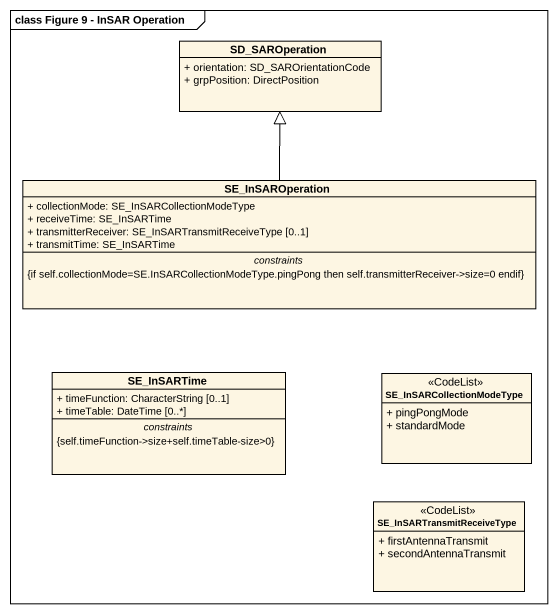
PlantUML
@startuml
mainframe class Figure 9 - InSAR Operation
hide circle
hide empty members
skinparam classAttributeIconSize 0
class SD_SAROperation {
  + orientation: SD_SAROrientationCode
  + grpPosition: DirectPosition
}
class SE_InSAROperation {
  + collectionMode: SE_InSARCollectionModeType
  + receiveTime: SE_InSARTime
  + transmitterReceiver: SE_InSARTransmitReceiveType [0..1]
  + transmitTime: SE_InSARTime
  -- constraints --
  {if self.collectionMode=SE.InSARCollectionModeType.pingPong then self.transmitterReceiver->size=0 endif}
}
class SE_InSARTime {
  + timeFunction: CharacterString [0..1]
  + timeTable: DateTime [0..*]
  -- constraints --
  {self.timeFunction->size+self.timeTable-size>0}
}
class SE_InSARCollectionModeType <<CodeList>> {
  + pingPongMode
  + standardMode
}
class SE_InSARTransmitReceiveType <<CodeList>> {
  + firstAntennaTransmit
  + secondAntennaTransmit
}
SE_InSAROperation -up-|> SD_SAROperation
@enduml
